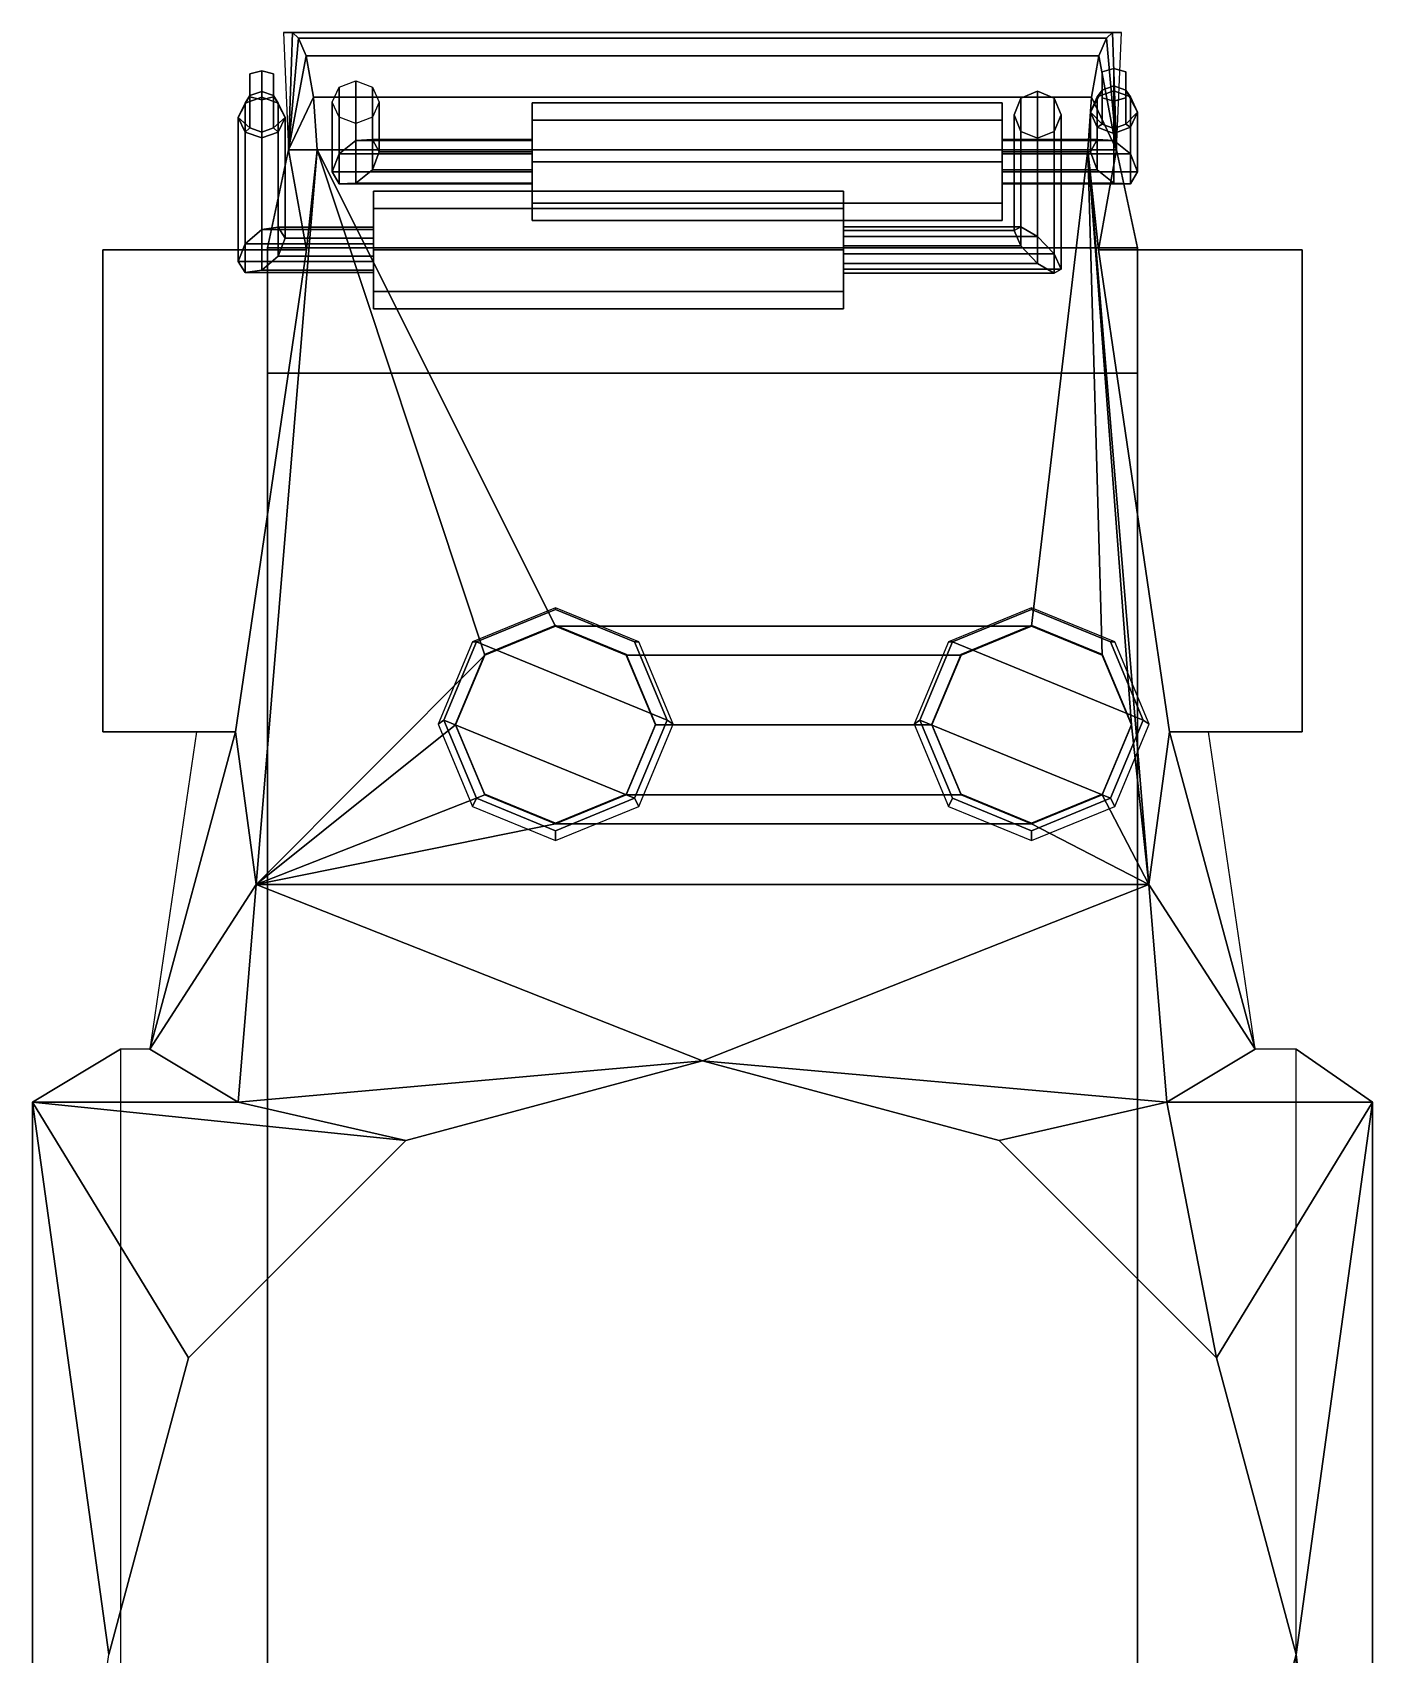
# Model space of a CAD drawing. Extents: x -1.14 to 1.14, y -2.35 to 2.75.
# Drawn here: x -1.14 to 1.14, y -0.01 to 2.75 of the extents above; entities that cross this region are included whole.
import ezdxf

# ---------------------------------------------------------------- set-up
doc = ezdxf.new("R2010")
doc.units = 0
doc.layers.get('0').update_dxf_attribs({"linetype": 'CONTINUOUS'})

msp = doc.modelspace()

# ---------------------------------------------------------------- linework, layer by layer
for points in [[(-0.7127, 2.75, 1.04), (-0.6978, 2.75, 1.11), (0.6978, 2.75, 1.11), (0.7127, 2.75, 1.04)], [(-0.7042, 2.55, 1.08), (-0.7042, 2.55, 1.08), (-0.6978, 2.75, 1.11), (-0.7127, 2.75, 1.04)], [(-0.7042, 2.55, 1.08), (-0.7042, 2.55, 1.08), (-0.6872, 2.74, 1.19), (-0.6978, 2.75, 1.11)], [(-0.7042, 2.55, 1.08), (-0.7042, 2.55, 1.08), (-0.6744, 2.71, 1.24), (-0.6872, 2.74, 1.19)], [(-0.6978, 2.75, 1.11), (-0.6872, 2.74, 1.19), (0.6872, 2.74, 1.19), (0.6978, 2.75, 1.11)], [(-0.6872, 2.74, 1.19), (-0.6744, 2.71, 1.24), (0.6744, 2.71, 1.24), (0.6872, 2.74, 1.19)], [(0.6872, 2.74, 1.19), (0.6744, 2.71, 1.24), (0.7042, 2.55, 1.08)], [(0.6978, 2.75, 1.11), (0.6872, 2.74, 1.19), (0.7042, 2.55, 1.08)], [(0.7127, 2.75, 1.04), (0.6978, 2.75, 1.11), (0.7042, 2.55, 1.08)], [(-0.7042, 2.55, 1.08), (-0.7042, 2.55, 1.08), (-0.6616, 2.64, 1.28), (-0.6744, 2.71, 1.24)], [(-0.6744, 2.71, 1.24), (-0.6616, 2.64, 1.28), (0.6616, 2.64, 1.28), (0.6744, 2.71, 1.24)], [(0.6744, 2.71, 1.24), (0.6616, 2.64, 1.28), (0.7042, 2.55, 1.08)], [(-0.77, 2.6795, 1.1354), (-0.75, 2.6846, 1.1277), (-0.75, 2.6496, 1.067), (-0.77, 2.6425, 1.0712)], [(-0.77, 2.6795, 1.1354), (-0.77, 2.6405, 1.1946), (-0.75, 2.6354, 1.2023), (-0.75, 2.6846, 1.1277)], [(-0.77, 2.6405, 1.1946), (-0.77, 2.6795, 1.1354), (-0.77, 2.6425, 1.0712), (-0.77, 2.5875, 1.1029)], [(-0.75, 2.6846, 1.1277), (-0.73, 2.6795, 1.1354), (-0.73, 2.6425, 1.0712), (-0.75, 2.6496, 1.067)], [(-0.75, 2.6846, 1.1277), (-0.75, 2.6354, 1.2023), (-0.73, 2.6405, 1.1946), (-0.73, 2.6795, 1.1354)], [(-0.73, 2.6795, 1.1354), (-0.73, 2.6405, 1.1946), (-0.73, 2.5875, 1.1029), (-0.73, 2.6425, 1.0712)], [(0.68, 2.6831, 1.1332), (0.7, 2.6888, 1.1259), (0.7, 2.6592, 1.0625), (0.68, 2.6517, 1.066)], [(0.68, 2.6831, 1.1332), (0.68, 2.639, 1.1887), (0.7, 2.6332, 1.196), (0.7, 2.6888, 1.1259)], [(0.68, 2.639, 1.1887), (0.68, 2.6831, 1.1332), (0.68, 2.6517, 1.066), (0.68, 2.5942, 1.0928)], [(0.7, 2.6888, 1.1259), (0.72, 2.6831, 1.1332), (0.72, 2.6517, 1.066), (0.7, 2.6592, 1.0625)], [(0.7, 2.6888, 1.1259), (0.7, 2.6332, 1.196), (0.72, 2.639, 1.1887), (0.72, 2.6831, 1.1332)], [(0.72, 2.6831, 1.1332), (0.72, 2.639, 1.1887), (0.72, 2.5942, 1.0928), (0.72, 2.6517, 1.066)], [(-0.77, 2.6425, 1.0712), (-0.75, 2.6496, 1.067), (-0.75, 2.6396, 1.0497), (-0.7783, 2.6295, 1.0556)], [(-0.75, 2.6496, 1.067), (-0.73, 2.6425, 1.0712), (-0.7217, 2.6295, 1.0556), (-0.75, 2.6396, 1.0497)], [(-0.63, 2.6314, 1.0975), (-0.6183, 2.6571, 1.0856), (-0.6183, 2.5437, 0.8424), (-0.63, 2.5131, 0.8437)], [(-0.6183, 2.6571, 1.0856), (-0.59, 2.6677, 1.0806), (-0.59, 2.5663, 0.8631), (-0.6183, 2.5437, 0.8424)], [(-0.59, 2.6677, 1.0806), (-0.5617, 2.6571, 1.0856), (-0.5617, 2.5676, 0.8937), (-0.59, 2.5663, 0.8631)], [(-0.5617, 2.6571, 1.0856), (-0.55, 2.6314, 1.0975), (-0.55, 2.5469, 0.9163), (-0.5617, 2.5676, 0.8937)], [(0.5417, 2.6383, 0.8263), (0.57, 2.65, 0.8202), (0.57, 2.4029, 0.6472), (0.5417, 2.4194, 0.6731)], [(0.57, 2.65, 0.8202), (0.5417, 2.6383, 0.8263), (0.5417, 2.6383, 1.07), (0.57, 2.65, 1.06)], [(0.57, 2.65, 0.8202), (0.5983, 2.6383, 0.8263), (0.5983, 2.3731, 0.6406), (0.57, 2.4029, 0.6472)], [(0.5983, 2.6383, 0.8263), (0.57, 2.65, 0.8202), (0.57, 2.65, 1.06), (0.5983, 2.6383, 1.07)], [(0.68, 2.5942, 1.0928), (0.68, 2.5942, 1.0928), (0.68, 2.6517, 1.066), (0.66, 2.6145, 1.0613)], [(0.66, 2.6145, 1.0613), (0.66, 2.6145, 1.0613), (0.68, 2.6517, 1.066), (0.6717, 2.6402, 1.0493)], [(0.68, 2.6517, 1.066), (0.7, 2.6592, 1.0625), (0.7, 2.6508, 1.0444), (0.6717, 2.6402, 1.0493)], [(0.6717, 2.6402, 1.0493), (0.7, 2.6508, 1.0444), (0.7, 2.5663, 0.8631), (0.6717, 2.5676, 0.8937)], [(0.7, 2.6592, 1.0625), (0.72, 2.6517, 1.066), (0.7283, 2.6402, 1.0493), (0.7, 2.6508, 1.0444)], [(0.7, 2.6508, 1.0444), (0.7283, 2.6402, 1.0493), (0.7283, 2.5437, 0.8424), (0.7, 2.5663, 0.8631)], [(0.72, 2.5942, 1.0928), (0.72, 2.5942, 1.0928), (0.74, 2.6145, 1.0613), (0.72, 2.6517, 1.066)], [(0.74, 2.6145, 1.0613), (0.74, 2.6145, 1.0613), (0.7283, 2.6402, 1.0493), (0.72, 2.6517, 1.066)], [(-0.77, 2.6425, 1.0712), (-0.77, 2.6425, 1.0712), (-0.79, 2.605, 1.0697), (-0.77, 2.5875, 1.1029)], [(-0.77, 2.6425, 1.0712), (-0.77, 2.6425, 1.0712), (-0.7783, 2.6295, 1.0556), (-0.79, 2.605, 1.0697)], [(-0.79, 2.605, 1.0697), (-0.7783, 2.6295, 1.0556), (-0.7783, 2.3904, 0.6414), (-0.79, 2.36, 0.6454)], [(-0.7783, 2.6295, 1.0556), (-0.75, 2.6396, 1.0497), (-0.75, 2.4146, 0.66), (-0.7783, 2.3904, 0.6414)], [(-0.75, 2.6354, 1.2023), (-0.77, 2.6405, 1.1946), (-0.77, 2.5875, 1.1029), (-0.75, 2.5804, 1.107)], [(-0.73, 2.6405, 1.1946), (-0.75, 2.6354, 1.2023), (-0.75, 2.5804, 1.107), (-0.73, 2.5875, 1.1029)], [(-0.75, 2.6396, 1.0497), (-0.7217, 2.6295, 1.0556), (-0.7217, 2.4186, 0.6904), (-0.75, 2.4146, 0.66)], [(-0.73, 2.6425, 1.0712), (-0.73, 2.6425, 1.0712), (-0.73, 2.5875, 1.1029), (-0.71, 2.605, 1.0697)], [(-0.73, 2.6425, 1.0712), (-0.73, 2.6425, 1.0712), (-0.71, 2.605, 1.0697), (-0.7217, 2.6295, 1.0556)], [(-0.7217, 2.6295, 1.0556), (-0.71, 2.605, 1.0697), (-0.71, 2.4, 0.7146), (-0.7217, 2.4186, 0.6904)], [(-0.7042, 2.55, 1.08), (-0.7042, 2.55, 1.08), (-0.6557, 2.55, 1.3), (-0.6616, 2.64, 1.28)], [(-0.6616, 2.64, 1.28), (-0.6557, 2.55, 1.3), (0.6557, 2.55, 1.3), (0.6616, 2.64, 1.28)], [(-0.6183, 2.6058, 1.1095), (-0.63, 2.6314, 1.0975), (-0.63, 2.5131, 0.8437), (-0.6183, 2.4924, 0.8663)], [(-0.55, 2.6314, 1.0975), (-0.5617, 2.6058, 1.1095), (-0.5617, 2.5163, 0.9176), (-0.55, 2.5469, 0.9163)], [(-0.29, 2.63, 0.88), (-0.29, 2.6007, 0.9507), (0.51, 2.6007, 0.9507), (0.51, 2.63, 0.88)], [(-0.29, 2.6007, 0.8093), (-0.29, 2.63, 0.88), (0.51, 2.63, 0.88), (0.51, 2.6007, 0.8093)], [(-0.29, 2.5437, 0.8424), (-0.29, 2.5663, 0.8631), (-0.29, 2.63, 0.88), (-0.29, 2.6007, 0.8093)], [(-0.29, 2.5663, 0.8631), (-0.29, 2.5676, 0.8937), (-0.29, 2.6007, 0.9507), (-0.29, 2.63, 0.88)], [(0.51, 2.6007, 0.8093), (0.51, 2.63, 0.88), (0.51, 2.5676, 0.8937), (0.51, 2.5663, 0.8631)], [(0.51, 2.63, 0.88), (0.51, 2.6007, 0.9507), (0.51, 2.5469, 0.9163), (0.51, 2.5676, 0.8937)], [(0.53, 2.61, 0.841), (0.5417, 2.6383, 0.8263), (0.5417, 2.4194, 0.6731), (0.53, 2.4128, 0.7029)], [(0.5417, 2.6383, 0.8263), (0.53, 2.61, 0.841), (0.53, 2.61, 1.07), (0.5417, 2.6383, 1.07)], [(0.5983, 2.6383, 0.8263), (0.61, 2.61, 0.841), (0.61, 2.3472, 0.6571), (0.5983, 2.3731, 0.6406)], [(0.61, 2.61, 0.841), (0.5983, 2.6383, 0.8263), (0.5983, 2.6383, 1.07), (0.61, 2.61, 1.07)], [(0.6616, 2.64, 1.28), (0.6557, 2.55, 1.3), (0.7042, 2.55, 1.08)], [(0.66, 2.6145, 1.0613), (0.6717, 2.6402, 1.0493), (0.6717, 2.5676, 0.8937), (0.66, 2.5469, 0.9163)], [(0.7, 2.6332, 1.196), (0.68, 2.639, 1.1887), (0.68, 2.5942, 1.0928), (0.7, 2.5867, 1.0963)], [(0.72, 2.639, 1.1887), (0.7, 2.6332, 1.196), (0.7, 2.5867, 1.0963), (0.72, 2.5942, 1.0928)], [(0.7283, 2.6402, 1.0493), (0.74, 2.6145, 1.0613), (0.74, 2.5131, 0.8437), (0.7283, 2.5437, 0.8424)], [(-0.7783, 2.5805, 1.0839), (-0.79, 2.605, 1.0697), (-0.79, 2.36, 0.6454), (-0.7783, 2.3414, 0.6696)], [(-0.79, 2.605, 1.0697), (-0.79, 2.605, 1.0697), (-0.7783, 2.5805, 1.0839), (-0.77, 2.5875, 1.1029)], [(-0.71, 2.605, 1.0697), (-0.71, 2.605, 1.0697), (-0.73, 2.5875, 1.1029), (-0.7217, 2.5805, 1.0839)], [(-0.71, 2.605, 1.0697), (-0.7217, 2.5805, 1.0839), (-0.7217, 2.3696, 0.7186), (-0.71, 2.4, 0.7146)], [(-0.59, 2.5952, 1.1144), (-0.6183, 2.6058, 1.1095), (-0.6183, 2.4924, 0.8663), (-0.59, 2.4937, 0.8969)], [(-0.5617, 2.6058, 1.1095), (-0.59, 2.5952, 1.1144), (-0.59, 2.4937, 0.8969), (-0.5617, 2.5163, 0.9176)], [(-0.29, 2.6007, 0.9507), (-0.29, 2.53, 0.98), (0.51, 2.53, 0.98), (0.51, 2.6007, 0.9507)], [(-0.29, 2.53, 0.78), (-0.29, 2.6007, 0.8093), (0.51, 2.6007, 0.8093), (0.51, 2.53, 0.78)], [(-0.29, 2.5131, 0.8437), (-0.29, 2.5437, 0.8424), (-0.29, 2.6007, 0.8093), (-0.29, 2.53, 0.78)], [(-0.29, 2.5676, 0.8937), (-0.29, 2.5469, 0.9163), (-0.29, 2.53, 0.98), (-0.29, 2.6007, 0.9507)], [(0.51, 2.53, 0.78), (0.51, 2.6007, 0.8093), (0.51, 2.5663, 0.8631), (0.51, 2.5437, 0.8424)], [(0.51, 2.6007, 0.9507), (0.51, 2.53, 0.98), (0.51, 2.5163, 0.9176), (0.51, 2.5469, 0.9163)], [(0.5417, 2.5817, 0.8558), (0.53, 2.61, 0.841), (0.53, 2.4128, 0.7029), (0.5417, 2.3869, 0.7194)], [(0.53, 2.61, 0.841), (0.5417, 2.5817, 0.8558), (0.5417, 2.5817, 1.08), (0.53, 2.61, 1.07)], [(0.61, 2.61, 0.841), (0.5983, 2.5817, 0.8558), (0.5983, 2.3406, 0.6869), (0.61, 2.3472, 0.6571)], [(0.5983, 2.5817, 0.8558), (0.61, 2.61, 0.841), (0.61, 2.61, 1.07), (0.5983, 2.5817, 1.08)], [(0.6717, 2.5889, 1.0732), (0.66, 2.6145, 1.0613), (0.66, 2.5469, 0.9163), (0.6717, 2.5163, 0.9176)], [(0.68, 2.5942, 1.0928), (0.68, 2.5942, 1.0928), (0.66, 2.6145, 1.0613), (0.6717, 2.5889, 1.0732)], [(0.72, 2.5942, 1.0928), (0.72, 2.5942, 1.0928), (0.7283, 2.5889, 1.0732), (0.74, 2.6145, 1.0613)], [(0.74, 2.6145, 1.0613), (0.7283, 2.5889, 1.0732), (0.7283, 2.4924, 0.8663), (0.74, 2.5131, 0.8437)], [(-0.75, 2.5804, 1.107), (-0.77, 2.5875, 1.1029), (-0.7783, 2.5805, 1.0839), (-0.75, 2.5704, 1.0897)], [(-0.75, 2.5704, 1.0897), (-0.7783, 2.5805, 1.0839), (-0.7783, 2.3414, 0.6696), (-0.75, 2.3454, 0.7)], [(-0.73, 2.5875, 1.1029), (-0.75, 2.5804, 1.107), (-0.75, 2.5704, 1.0897), (-0.7217, 2.5805, 1.0839)], [(-0.7217, 2.5805, 1.0839), (-0.75, 2.5704, 1.0897), (-0.75, 2.3454, 0.7), (-0.7217, 2.3696, 0.7186)], [(-0.59, 2.5663, 0.8631), (-0.5617, 2.5676, 0.8937), (-0.29, 2.5676, 0.8937), (-0.29, 2.5663, 0.8631)], [(-0.5617, 2.5676, 0.8937), (-0.55, 2.5469, 0.9163), (-0.29, 2.5469, 0.9163), (-0.29, 2.5676, 0.8937)], [(0.66, 2.5469, 0.9163), (0.6717, 2.5676, 0.8937), (0.51, 2.5676, 0.8937), (0.51, 2.5469, 0.9163)], [(0.6717, 2.5676, 0.8937), (0.7, 2.5663, 0.8631), (0.51, 2.5663, 0.8631), (0.51, 2.5676, 0.8937)], [(0.57, 2.57, 0.8619), (0.5417, 2.5817, 0.8558), (0.5417, 2.3869, 0.7194), (0.57, 2.3571, 0.7128)], [(0.5417, 2.5817, 0.8558), (0.57, 2.57, 0.8619), (0.57, 2.57, 1.08), (0.5417, 2.5817, 1.08)], [(0.5983, 2.5817, 0.8558), (0.57, 2.57, 0.8619), (0.57, 2.3571, 0.7128), (0.5983, 2.3406, 0.6869)], [(0.57, 2.57, 0.8619), (0.5983, 2.5817, 0.8558), (0.5983, 2.5817, 1.08), (0.57, 2.57, 1.08)], [(0.7, 2.5867, 1.0963), (0.68, 2.5942, 1.0928), (0.6717, 2.5889, 1.0732), (0.7, 2.5783, 1.0782)], [(0.7, 2.5783, 1.0782), (0.6717, 2.5889, 1.0732), (0.6717, 2.5163, 0.9176), (0.7, 2.4937, 0.8969)], [(0.72, 2.5942, 1.0928), (0.7, 2.5867, 1.0963), (0.7, 2.5783, 1.0782), (0.7283, 2.5889, 1.0732)], [(0.7283, 2.5889, 1.0732), (0.7, 2.5783, 1.0782), (0.7, 2.4937, 0.8969), (0.7283, 2.4924, 0.8663)], [(-0.7593, 1.3, 1.48), (-0.6557, 2.55, 1.3), (-0.674, 2.38, 1.12), (-0.7945, 1.56, 1.16)], [(-0.6557, 2.55, 1.3), (-0.7593, 1.3, 1.48), (-0.7593, 1.3, 1.48), (-0.3702, 1.6907, 1.4237)], [(-0.7042, 2.55, 1.08), (-0.74, 2.3837, 0.8413), (-0.7405, 2.38, 0.8415), (-0.674, 2.38, 1.12)], [(0.7042, 2.55, 1.08), (0.74, 2.3837, 0.8413), (-0.74, 2.3837, 0.8413), (-0.7042, 2.55, 1.08)], [(-0.7042, 2.55, 1.08), (-0.7042, 2.55, 1.08), (-0.674, 2.38, 1.12), (-0.6557, 2.55, 1.3)], [(-0.6557, 2.55, 1.3), (-0.3702, 1.6907, 1.4237), (-0.3702, 1.6907, 1.4237), (-0.25, 1.74, 1.4166)], [(-0.6557, 2.55, 1.3), (-0.25, 1.74, 1.4166), (0.56, 1.74, 1.4166), (0.6557, 2.55, 1.3)], [(-0.63, 2.5131, 0.8437), (-0.6183, 2.5437, 0.8424), (-0.29, 2.5437, 0.8424), (-0.29, 2.5131, 0.8437)], [(-0.6183, 2.5437, 0.8424), (-0.59, 2.5663, 0.8631), (-0.29, 2.5663, 0.8631), (-0.29, 2.5437, 0.8424)], [(-0.55, 2.5469, 0.9163), (-0.5617, 2.5163, 0.9176), (-0.29, 2.5163, 0.9176), (-0.29, 2.5469, 0.9163)], [(-0.29, 2.5469, 0.9163), (-0.29, 2.5163, 0.9176), (-0.29, 2.4593, 0.9507), (-0.29, 2.53, 0.98)], [(0.7, 2.5663, 0.8631), (0.7283, 2.5437, 0.8424), (0.51, 2.5437, 0.8424), (0.51, 2.5663, 0.8631)], [(0.6717, 2.5163, 0.9176), (0.66, 2.5469, 0.9163), (0.51, 2.5469, 0.9163), (0.51, 2.5163, 0.9176)], [(0.7283, 2.5437, 0.8424), (0.74, 2.5131, 0.8437), (0.51, 2.5131, 0.8437), (0.51, 2.5437, 0.8424)], [(0.51, 2.4593, 0.8093), (0.51, 2.53, 0.78), (0.51, 2.5437, 0.8424), (0.51, 2.5131, 0.8437)], [(0.56, 1.74, 1.4166), (0.6802, 1.6907, 1.4237), (0.6802, 1.6907, 1.4237), (0.6557, 2.55, 1.3)], [(0.73, 1.5717, 1.4409), (0.7593, 1.3, 1.48), (0.7593, 1.3, 1.48), (0.6557, 2.55, 1.3)], [(0.6802, 1.6907, 1.4237), (0.73, 1.5717, 1.4409), (0.73, 1.5717, 1.4409), (0.6557, 2.55, 1.3)], [(0.7945, 1.56, 1.16), (0.674, 2.38, 1.12), (0.6557, 2.55, 1.3), (0.7593, 1.3, 1.48)], [(0.6557, 2.55, 1.3), (0.674, 2.38, 1.12), (0.7042, 2.55, 1.08)], [(0.674, 2.38, 1.12), (0.7405, 2.38, 0.8415), (0.74, 2.3837, 0.8413), (0.7042, 2.55, 1.08)], [(-0.6183, 2.4924, 0.8663), (-0.63, 2.5131, 0.8437), (-0.29, 2.5131, 0.8437), (-0.29, 2.4924, 0.8663)], [(-0.5617, 2.5163, 0.9176), (-0.59, 2.4937, 0.8969), (-0.29, 2.4937, 0.8969), (-0.29, 2.5163, 0.9176)], [(-0.29, 2.53, 0.98), (-0.29, 2.4593, 0.9507), (0.51, 2.4593, 0.9507), (0.51, 2.53, 0.98)], [(-0.29, 2.4593, 0.8093), (-0.29, 2.53, 0.78), (0.51, 2.53, 0.78), (0.51, 2.4593, 0.8093)], [(-0.29, 2.4924, 0.8663), (-0.29, 2.5131, 0.8437), (-0.29, 2.53, 0.78), (-0.29, 2.4593, 0.8093)], [(-0.29, 2.5163, 0.9176), (-0.29, 2.4937, 0.8969), (-0.29, 2.43, 0.88), (-0.29, 2.4593, 0.9507)], [(0.51, 2.53, 0.98), (0.51, 2.4593, 0.9507), (0.51, 2.4937, 0.8969), (0.51, 2.5163, 0.9176)], [(0.7, 2.4937, 0.8969), (0.6717, 2.5163, 0.9176), (0.51, 2.5163, 0.9176), (0.51, 2.4937, 0.8969)], [(0.74, 2.5131, 0.8437), (0.7283, 2.4924, 0.8663), (0.51, 2.4924, 0.8663), (0.51, 2.5131, 0.8437)], [(0.51, 2.43, 0.88), (0.51, 2.4593, 0.8093), (0.51, 2.5131, 0.8437), (0.51, 2.4924, 0.8663)], [(-0.59, 2.4937, 0.8969), (-0.6183, 2.4924, 0.8663), (-0.29, 2.4924, 0.8663), (-0.29, 2.4937, 0.8969)], [(-0.29, 2.4937, 0.8969), (-0.29, 2.4924, 0.8663), (-0.29, 2.4593, 0.8093), (-0.29, 2.43, 0.88)], [(0.7283, 2.4924, 0.8663), (0.7, 2.4937, 0.8969), (0.51, 2.4937, 0.8969), (0.51, 2.4924, 0.8663)], [(0.51, 2.4593, 0.9507), (0.51, 2.43, 0.88), (0.51, 2.4924, 0.8663), (0.51, 2.4937, 0.8969)], [(-0.56, 2.48, 0.68), (-0.56, 2.4507, 0.7507), (0.24, 2.4507, 0.7507), (0.24, 2.48, 0.68)], [(-0.56, 2.4507, 0.6093), (-0.56, 2.48, 0.68), (0.24, 2.48, 0.68), (0.24, 2.4507, 0.6093)], [(-0.56, 2.4146, 0.66), (-0.56, 2.4186, 0.6904), (-0.56, 2.48, 0.68), (-0.56, 2.4507, 0.6093)], [(-0.56, 2.4186, 0.6904), (-0.56, 2.4, 0.7146), (-0.56, 2.4507, 0.7507), (-0.56, 2.48, 0.68)], [(-0.29, 2.4593, 0.9507), (-0.29, 2.43, 0.88), (0.51, 2.43, 0.88), (0.51, 2.4593, 0.9507)], [(-0.29, 2.43, 0.88), (-0.29, 2.4593, 0.8093), (0.51, 2.4593, 0.8093), (0.51, 2.43, 0.88)], [(0.24, 2.4507, 0.6093), (0.24, 2.48, 0.68), (0.24, 2.4194, 0.6731), (0.24, 2.4029, 0.6472)], [(0.24, 2.48, 0.68), (0.24, 2.4507, 0.7507), (0.24, 2.4128, 0.7029), (0.24, 2.4194, 0.6731)], [(-0.56, 2.4507, 0.7507), (-0.56, 2.38, 0.78), (0.24, 2.38, 0.78), (0.24, 2.4507, 0.7507)], [(-0.56, 2.38, 0.58), (-0.56, 2.4507, 0.6093), (0.24, 2.4507, 0.6093), (0.24, 2.38, 0.58)], [(-0.56, 2.3904, 0.6414), (-0.56, 2.4146, 0.66), (-0.56, 2.4507, 0.6093), (-0.56, 2.38, 0.58)], [(-0.56, 2.4, 0.7146), (-0.56, 2.3696, 0.7186), (-0.56, 2.38, 0.78), (-0.56, 2.4507, 0.7507)], [(0.24, 2.38, 0.58), (0.24, 2.4507, 0.6093), (0.24, 2.4029, 0.6472), (0.24, 2.3731, 0.6406)], [(0.24, 2.4507, 0.7507), (0.24, 2.38, 0.78), (0.24, 2.3869, 0.7194), (0.24, 2.4128, 0.7029)], [(-0.7783, 2.3904, 0.6414), (-0.75, 2.4146, 0.66), (-0.56, 2.4146, 0.66), (-0.56, 2.3904, 0.6414)], [(-0.75, 2.4146, 0.66), (-0.7217, 2.4186, 0.6904), (-0.56, 2.4186, 0.6904), (-0.56, 2.4146, 0.66)], [(-0.7217, 2.4186, 0.6904), (-0.71, 2.4, 0.7146), (-0.56, 2.4, 0.7146), (-0.56, 2.4186, 0.6904)], [(0.53, 2.4128, 0.7029), (0.5417, 2.4194, 0.6731), (0.24, 2.4194, 0.6731), (0.24, 2.4128, 0.7029)], [(0.5417, 2.4194, 0.6731), (0.57, 2.4029, 0.6472), (0.24, 2.4029, 0.6472), (0.24, 2.4194, 0.6731)], [(0.5417, 2.3869, 0.7194), (0.53, 2.4128, 0.7029), (0.24, 2.4128, 0.7029), (0.24, 2.3869, 0.7194)], [(0.57, 2.4029, 0.6472), (0.5983, 2.3731, 0.6406), (0.24, 2.3731, 0.6406), (0.24, 2.4029, 0.6472)], [(-1.02, 2.38, 1.12), (-1.02, 2.38, 0.8415), (-1.02, 1.56, 0.8824), (-1.02, 1.56, 1.16)], [(-0.674, 2.38, 1.12), (-0.7405, 2.38, 0.8415), (-1.02, 2.38, 0.8415), (-1.02, 2.38, 1.12)], [(-0.7945, 1.56, 1.16), (-0.674, 2.38, 1.12), (-1.02, 2.38, 1.12), (-1.02, 1.56, 1.16)], [(-0.79, 2.36, 0.6454), (-0.7783, 2.3904, 0.6414), (-0.56, 2.3904, 0.6414), (-0.56, 2.36, 0.6454)], [(0.74, 2.3837, 0.8413), (0.74, 2.17, 0.51), (-0.74, 2.17, 0.51), (-0.74, 2.3837, 0.8413)], [(-0.74, -2.35, 0.85), (-0.74, 2.3837, 0.8413), (-0.74, 2.17, 0.51), (-0.74, -1.98, 0.51)], [(-0.74, -2.0185, 1.0609), (-0.74, 2.3837, 0.8413), (-0.74, 2.3837, 0.8413), (-0.74, -2.35, 0.85)], [(-0.71, 2.4, 0.7146), (-0.7217, 2.3696, 0.7186), (-0.56, 2.3696, 0.7186), (-0.56, 2.4, 0.7146)], [(-0.56, 2.36, 0.6454), (-0.56, 2.3904, 0.6414), (-0.56, 2.38, 0.58), (-0.56, 2.3093, 0.6093)], [(-0.56, 2.38, 0.78), (-0.56, 2.3093, 0.7507), (0.24, 2.3093, 0.7507), (0.24, 2.38, 0.78)], [(-0.56, 2.3093, 0.6093), (-0.56, 2.38, 0.58), (0.24, 2.38, 0.58), (0.24, 2.3093, 0.6093)], [(-0.56, 2.3696, 0.7186), (-0.56, 2.3454, 0.7), (-0.56, 2.3093, 0.7507), (-0.56, 2.38, 0.78)], [(0.57, 2.3571, 0.7128), (0.5417, 2.3869, 0.7194), (0.24, 2.3869, 0.7194), (0.24, 2.3571, 0.7128)], [(0.24, 2.38, 0.78), (0.24, 2.3093, 0.7507), (0.24, 2.3571, 0.7128), (0.24, 2.3869, 0.7194)], [(0.24, 2.3093, 0.6093), (0.24, 2.38, 0.58), (0.24, 2.3731, 0.6406), (0.24, 2.3472, 0.6571)], [(1.02, 2.38, 1.12), (1.02, 2.38, 0.8415), (0.7405, 2.38, 0.8415), (0.674, 2.38, 1.12)], [(1.02, 1.56, 1.16), (1.02, 2.38, 1.12), (0.674, 2.38, 1.12), (0.7945, 1.56, 1.16)], [(0.74, -1.98, 0.51), (0.74, 2.17, 0.51), (0.74, 2.3837, 0.8413), (0.74, -2.35, 0.85)], [(1.02, 1.56, 0.8824), (1.02, 2.38, 0.8415), (1.02, 2.38, 1.12), (1.02, 1.56, 1.16)], [(-0.7783, 2.3414, 0.6696), (-0.79, 2.36, 0.6454), (-0.56, 2.36, 0.6454), (-0.56, 2.3414, 0.6696)], [(-0.7217, 2.3696, 0.7186), (-0.75, 2.3454, 0.7), (-0.56, 2.3454, 0.7), (-0.56, 2.3696, 0.7186)], [(-0.56, 2.3414, 0.6696), (-0.56, 2.36, 0.6454), (-0.56, 2.3093, 0.6093), (-0.56, 2.28, 0.68)], [(0.5983, 2.3731, 0.6406), (0.61, 2.3472, 0.6571), (0.24, 2.3472, 0.6571), (0.24, 2.3731, 0.6406)], [(0.5983, 2.3406, 0.6869), (0.57, 2.3571, 0.7128), (0.24, 2.3571, 0.7128), (0.24, 2.3406, 0.6869)], [(0.24, 2.3093, 0.7507), (0.24, 2.28, 0.68), (0.24, 2.3406, 0.6869), (0.24, 2.3571, 0.7128)], [(0.61, 2.3472, 0.6571), (0.5983, 2.3406, 0.6869), (0.24, 2.3406, 0.6869), (0.24, 2.3472, 0.6571)], [(0.24, 2.28, 0.68), (0.24, 2.3093, 0.6093), (0.24, 2.3472, 0.6571), (0.24, 2.3406, 0.6869)], [(-0.75, 2.3454, 0.7), (-0.7783, 2.3414, 0.6696), (-0.56, 2.3414, 0.6696), (-0.56, 2.3454, 0.7)], [(-0.56, 2.3454, 0.7), (-0.56, 2.3414, 0.6696), (-0.56, 2.28, 0.68), (-0.56, 2.3093, 0.7507)], [(-0.56, 2.3093, 0.7507), (-0.56, 2.28, 0.68), (0.24, 2.28, 0.68), (0.24, 2.3093, 0.7507)], [(-0.56, 2.28, 0.68), (-0.56, 2.3093, 0.6093), (0.24, 2.3093, 0.6093), (0.24, 2.28, 0.68)], [(-0.74, -1.98, 0.51), (-0.74, 2.17, 0.51), (0.74, 2.17, 0.51), (0.74, -1.98, 0.51)], [(-0.25, 1.7711, 1.4227), (-0.3914, 1.7131, 1.4308), (-0.3844, 1.713, 1.4813), (-0.25, 1.7682, 1.4736)], [(-0.1156, 1.713, 1.4813), (-0.25, 1.7682, 1.4736), (-0.3844, 1.713, 1.4813), (-0.06, 1.58, 1.5)], [(-0.1086, 1.7131, 1.4308), (-0.25, 1.7711, 1.4227), (-0.25, 1.7682, 1.4736), (-0.1156, 1.713, 1.4813)], [(0.56, 1.7711, 1.4227), (0.4186, 1.7131, 1.4308), (0.4256, 1.713, 1.4813), (0.56, 1.7682, 1.4736)], [(0.6944, 1.713, 1.4813), (0.56, 1.7682, 1.4736), (0.4256, 1.713, 1.4813), (0.75, 1.58, 1.5)], [(0.7014, 1.7131, 1.4308), (0.56, 1.7711, 1.4227), (0.56, 1.7682, 1.4736), (0.6944, 1.713, 1.4813)], [(-0.25, 1.74, 1.4166), (-0.3702, 1.6907, 1.4237), (-0.3702, 1.6921, 1.4338), (-0.25, 1.7414, 1.4268)], [(-0.1298, 1.6907, 1.4237), (-0.25, 1.74, 1.4166), (-0.25, 1.7414, 1.4268), (-0.1298, 1.6921, 1.4338)], [(-0.25, 1.74, 1.4166), (-0.1298, 1.6907, 1.4237), (0.4398, 1.6907, 1.4237), (0.56, 1.74, 1.4166)], [(0.56, 1.74, 1.4166), (0.4398, 1.6907, 1.4237), (0.4398, 1.6921, 1.4338), (0.56, 1.7414, 1.4268)], [(0.6802, 1.6907, 1.4237), (0.56, 1.74, 1.4166), (0.56, 1.7414, 1.4268), (0.6802, 1.6921, 1.4338)], [(-0.3914, 1.7131, 1.4308), (-0.45, 1.573, 1.4505), (-0.44, 1.58, 1.5), (-0.3844, 1.713, 1.4813)], [(-0.06, 1.58, 1.5), (-0.3844, 1.713, 1.4813), (-0.44, 1.58, 1.5), (-0.1156, 1.447, 1.5187)], [(-0.05, 1.573, 1.4505), (-0.1086, 1.7131, 1.4308), (-0.1156, 1.713, 1.4813), (-0.06, 1.58, 1.5)], [(0.4186, 1.7131, 1.4308), (0.36, 1.573, 1.4505), (0.37, 1.58, 1.5), (0.4256, 1.713, 1.4813)], [(0.75, 1.58, 1.5), (0.4256, 1.713, 1.4813), (0.37, 1.58, 1.5), (0.6944, 1.447, 1.5187)], [(0.76, 1.573, 1.4505), (0.7014, 1.7131, 1.4308), (0.6944, 1.713, 1.4813), (0.75, 1.58, 1.5)], [(-0.3702, 1.6907, 1.4237), (-0.7593, 1.3, 1.48), (-0.7593, 1.3, 1.48), (-0.42, 1.5717, 1.4409)], [(-0.3702, 1.6907, 1.4237), (-0.42, 1.5717, 1.4409), (-0.42, 1.573, 1.4505), (-0.3702, 1.6921, 1.4338)], [(-0.08, 1.5717, 1.4409), (-0.1298, 1.6907, 1.4237), (-0.1298, 1.6921, 1.4338), (-0.08, 1.573, 1.4505)], [(-0.1298, 1.6907, 1.4237), (-0.08, 1.5717, 1.4409), (0.39, 1.5717, 1.4409), (0.4398, 1.6907, 1.4237)], [(0.4398, 1.6907, 1.4237), (0.39, 1.5717, 1.4409), (0.39, 1.573, 1.4505), (0.4398, 1.6921, 1.4338)], [(0.73, 1.5717, 1.4409), (0.6802, 1.6907, 1.4237), (0.6802, 1.6921, 1.4338), (0.73, 1.573, 1.4505)], [(-0.45, 1.573, 1.4505), (-0.3914, 1.433, 1.4702), (-0.3844, 1.447, 1.5187), (-0.44, 1.58, 1.5)], [(-0.1156, 1.447, 1.5187), (-0.44, 1.58, 1.5), (-0.3844, 1.447, 1.5187), (-0.25, 1.3918, 1.5264)], [(-0.1086, 1.433, 1.4702), (-0.05, 1.573, 1.4505), (-0.06, 1.58, 1.5), (-0.1156, 1.447, 1.5187)], [(0.36, 1.573, 1.4505), (0.4186, 1.433, 1.4702), (0.4256, 1.447, 1.5187), (0.37, 1.58, 1.5)], [(0.6944, 1.447, 1.5187), (0.37, 1.58, 1.5), (0.4256, 1.447, 1.5187), (0.56, 1.3918, 1.5264)], [(0.7014, 1.433, 1.4702), (0.76, 1.573, 1.4505), (0.75, 1.58, 1.5), (0.6944, 1.447, 1.5187)], [(-1.02, 1.56, 1.16), (-1.02, 1.56, 0.8824), (-0.8608, 1.56, 0.8824), (-0.7945, 1.56, 1.16)], [(-0.7945, 1.56, 1.16), (-0.94, 1.02, 0.9093), (-0.7593, 1.3, 1.48), (-0.7945, 1.56, 1.16)], [(-0.8608, 1.56, 0.8824), (-0.94, 1.02, 0.9093), (-0.94, 1.02, 0.9093), (-0.7945, 1.56, 1.16)], [(-0.42, 1.5717, 1.4409), (-0.7593, 1.3, 1.48), (-0.7593, 1.3, 1.48), (-0.3702, 1.4527, 1.458)], [(-0.42, 1.5717, 1.4409), (-0.3702, 1.4527, 1.458), (-0.3702, 1.454, 1.4672), (-0.42, 1.573, 1.4505)], [(-0.1298, 1.4527, 1.458), (-0.08, 1.5717, 1.4409), (-0.08, 1.573, 1.4505), (-0.1298, 1.454, 1.4672)], [(-0.08, 1.5717, 1.4409), (-0.1298, 1.4527, 1.458), (0.4398, 1.4527, 1.458), (0.39, 1.5717, 1.4409)], [(0.39, 1.5717, 1.4409), (0.4398, 1.4527, 1.458), (0.4398, 1.454, 1.4672), (0.39, 1.573, 1.4505)], [(0.6802, 1.4527, 1.458), (0.73, 1.5717, 1.4409), (0.73, 1.573, 1.4505), (0.6802, 1.454, 1.4672)], [(0.6802, 1.4527, 1.458), (0.7593, 1.3, 1.48), (0.7593, 1.3, 1.48), (0.73, 1.5717, 1.4409)], [(0.7945, 1.56, 1.16), (0.7593, 1.3, 1.48), (0.94, 1.02, 0.9093), (0.7945, 1.56, 1.16)], [(0.7945, 1.56, 1.16), (0.94, 1.02, 0.9093), (0.94, 1.02, 0.9093), (0.8608, 1.56, 0.8824)], [(0.7945, 1.56, 1.16), (0.8608, 1.56, 0.8824), (1.02, 1.56, 0.8824), (1.02, 1.56, 1.16)], [(-0.3702, 1.4527, 1.458), (-0.7593, 1.3, 1.48), (-0.7593, 1.3, 1.48), (-0.25, 1.4034, 1.4651)], [(-0.3914, 1.433, 1.4702), (-0.25, 1.375, 1.4783), (-0.25, 1.3918, 1.5264), (-0.3844, 1.447, 1.5187)], [(-0.3702, 1.4527, 1.458), (-0.25, 1.4034, 1.4651), (-0.25, 1.4047, 1.4741), (-0.3702, 1.454, 1.4672)], [(-0.25, 1.4034, 1.4651), (-0.1298, 1.4527, 1.458), (-0.1298, 1.454, 1.4672), (-0.25, 1.4047, 1.4741)], [(-0.1298, 1.4527, 1.458), (-0.25, 1.4034, 1.4651), (0.56, 1.4034, 1.4651), (0.4398, 1.4527, 1.458)], [(-0.25, 1.375, 1.4783), (-0.1086, 1.433, 1.4702), (-0.1156, 1.447, 1.5187), (-0.25, 1.3918, 1.5264)], [(0.4186, 1.433, 1.4702), (0.56, 1.375, 1.4783), (0.56, 1.3918, 1.5264), (0.4256, 1.447, 1.5187)], [(0.4398, 1.4527, 1.458), (0.56, 1.4034, 1.4651), (0.56, 1.4047, 1.4741), (0.4398, 1.454, 1.4672)], [(0.56, 1.4034, 1.4651), (0.6802, 1.4527, 1.458), (0.6802, 1.454, 1.4672), (0.56, 1.4047, 1.4741)], [(0.56, 1.4034, 1.4651), (0.7593, 1.3, 1.48), (0.7593, 1.3, 1.48), (0.6802, 1.4527, 1.458)], [(0.56, 1.375, 1.4783), (0.7014, 1.433, 1.4702), (0.6944, 1.447, 1.5187), (0.56, 1.3918, 1.5264)], [(-0.25, 1.4034, 1.4651), (-0.7593, 1.3, 1.48), (0.7593, 1.3, 1.48), (0.56, 1.4034, 1.4651)], [(-0.94, 1.02, 0.9093), (-0.94, 1.02, 0.9093), (-0.79, 0.93, 1.48), (-0.7593, 1.3, 1.48)], [(-0.79, 0.93, 1.48), (0, 1, 1.48), (0, 1, 1.48), (-0.7593, 1.3, 1.48)], [(-0.7593, 1.3, 1.48), (0, 1, 1.48), (0, 1, 1.48), (0.7593, 1.3, 1.48)], [(0, 1, 1.48), (0.79, 0.93, 1.48), (0.79, 0.93, 1.48), (0.7593, 1.3, 1.48)], [(0.7593, 1.3, 1.48), (0.79, 0.93, 1.48), (0.94, 1.02, 0.9093)], [(-0.99, 1.02, 0.9093), (-0.99, -1.15, 1.0176), (-1.14, -0.93, 1.48), (-1.14, 0.93, 1.48)], [(-0.99, 1.02, 0.9093), (-1.14, 0.93, 1.48), (-0.79, 0.93, 1.48), (-0.94, 1.02, 0.9093)], [(-0.79, 0.93, 1.48), (-0.505, 0.8647, 1.48), (0, 1, 1.48), (-0.79, 0.93, 1.48)], [(-0.505, 0.8647, 1.46), (0, 1, 1.46), (0, 1, 1.48), (-0.505, 0.8647, 1.48)], [(0, 1, 1.46), (0.505, 0.8647, 1.46), (0.505, 0.8647, 1.48), (0, 1, 1.48)], [(0, 1, 1.48), (0.505, 0.8647, 1.48), (0.505, 0.8647, 1.48), (0.79, 0.93, 1.48)], [(0.94, 1.02, 0.9093), (0.79, 0.93, 1.48), (1.14, 0.93, 1.48), (1.01, 1.02, 0.9093)], [(1.14, 0.93, 1.48), (1.14, -1.13, 1.48), (1.01, -1.15, 1.0176), (1.01, 1.02, 0.9093)], [(-1.14, -0.93, 1.48), (-1.01, -0.01, 1.48), (-1.14, 0.93, 1.48), (-1.14, -0.93, 1.48)], [(-1.01, -0.01, 1.48), (-0.8747, 0.495, 1.48), (-1.14, 0.93, 1.48), (-1.01, -0.01, 1.48)], [(-0.8747, 0.495, 1.48), (-0.505, 0.8647, 1.48), (-1.14, 0.93, 1.48), (-0.8747, 0.495, 1.48)], [(-1.14, 0.93, 1.48), (-0.505, 0.8647, 1.48), (-0.79, 0.93, 1.48), (-1.14, 0.93, 1.48)], [(0.505, 0.8647, 1.48), (0.8747, 0.495, 1.48), (0.8747, 0.495, 1.48), (0.79, 0.93, 1.48)], [(0.79, 0.93, 1.48), (0.8747, 0.495, 1.48), (0.8747, 0.495, 1.48), (1.14, 0.93, 1.48)], [(0.8747, 0.495, 1.48), (1.01, -0.01, 1.48), (1.01, -0.01, 1.48), (1.14, 0.93, 1.48)], [(1.01, -0.01, 1.48), (1.14, -1.13, 1.48), (1.14, -1.13, 1.48), (1.14, 0.93, 1.48)], [(-0.8747, 0.495, 1.46), (-0.505, 0.8647, 1.46), (-0.505, 0.8647, 1.48), (-0.8747, 0.495, 1.48)], [(0.505, 0.8647, 1.46), (0.8747, 0.495, 1.46), (0.8747, 0.495, 1.48), (0.505, 0.8647, 1.48)], [(-1.01, -0.01, 1.46), (-0.8747, 0.495, 1.46), (-0.8747, 0.495, 1.48), (-1.01, -0.01, 1.48)], [(0.8747, 0.495, 1.46), (1.01, -0.01, 1.46), (1.01, -0.01, 1.48), (0.8747, 0.495, 1.48)], [(1.01, -0.01, 1.46), (0.8747, -0.515, 1.46), (0.8747, -0.515, 1.48), (1.01, -0.01, 1.48)]]:
    msp.add_3dface(points)

doc.saveas('drawing.dxf')
